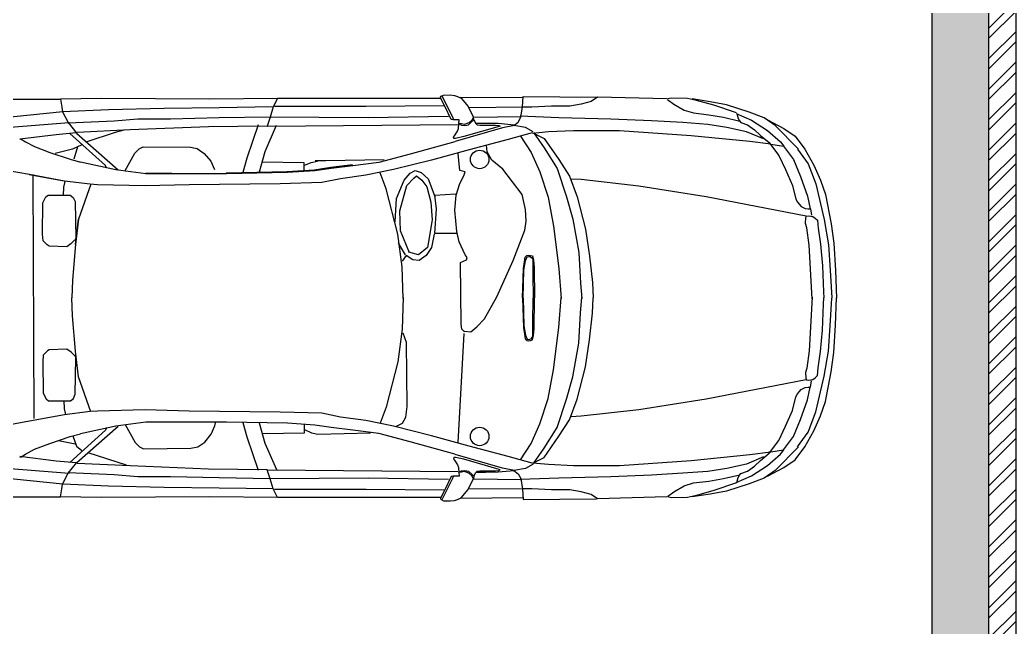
# Model space of a CAD drawing. Header units: millimetres. Extents: x 10193 to 57833, y 9963 to 44360.
# Drawn here: x 53434 to 57833, y 23817 to 26498 of the extents above; entities that cross this region are included whole.
import ezdxf

# ---------------------------------------------------------------- set-up
doc = ezdxf.new("R2010")
doc.units = ezdxf.units.MM
doc.layers.add('free-dwg.com', color=7, linetype='Continuous')
doc.layers.add('Стены', color=7, linetype='Continuous')

msp = doc.modelspace()

# ---------------------------------------------------------------- hatches: boundary and pattern name
at = {"layer": 'Стены'}
h = msp.add_hatch(dxfattribs=at)
h.set_pattern_fill('ANSI32', color=256, scale=10)
h.paths.add_polyline_path([(57833.4, 42702.7), (10593.4, 42702.7), (10593.4, 9962.7), (26833.4, 9962.7), (26833.4, 14962.7), (57833.4, 14962.7)])
h.paths.add_polyline_path([(10713.4, 42582.7), (57713.4, 42582.7), (57713.4, 15082.7), (26713.4, 15082.7), (26713.4, 10082.7), (10713.4, 10082.7)], flags=16)
h.paths.add_polyline_path([(10963.4, 42332.7), (57463.4, 42332.7), (57463.4, 15332.7), (26463.4, 15332.7), (26463.4, 10332.7), (10963.4, 10332.7)], flags=0)
h.paths.add_polyline_path([(57463.4, 42332.7), (10963.4, 42332.7), (10963.4, 10332.7), (26463.4, 10332.7), (26463.4, 15332.7), (57463.4, 15332.7)], flags=0)
h = msp.add_hatch(dxfattribs=at)
h.set_pattern_fill('ANSI36', color=256, scale=10)
h.paths.add_polyline_path([(57713.4, 42582.7), (10713.4, 42582.7), (10713.4, 10082.7), (26713.4, 10082.7), (26713.4, 15082.7), (57713.4, 15082.7)])
h.paths.add_polyline_path([(10963.4, 42332.7), (57463.4, 42332.7), (57463.4, 15332.7), (26463.4, 15332.7), (26463.4, 10332.7), (10963.4, 10332.7)], flags=16)

# ---------------------------------------------------------------- linework, layer by layer
at = {"layer": 'free-dwg.com'}
for p, q in [((53216.3, 26148.4), (53614, 26148.4)), ((53792.4, 26151.9), (53614, 26148.4)), ((53614, 26148.4), (53619.1, 26113)), ((54272.1, 26149.1), (53792.4, 26151.9)), ((54571.1, 26151.2), (54272.1, 26149.1)), ((54571.1, 26151.2), (54552.6, 26114.1)), ((55292.8, 26151.2), (54571.1, 26151.2)), ((55291.1, 26157.6), (55294.6, 26161.1)), ((55291.1, 26154), (55291.1, 26157.6)), ((55309.9, 26117.7), (55291.1, 26154)), ((55294.6, 26161.1), (55305.2, 26165.8)), ((55298.2, 26161.1), (55346.2, 26066.2)), ((55305.2, 26165.8), (55334.5, 26166.9)), ((55334.5, 26166.9), (55353.3, 26164.6)), ((55353.3, 26164.6), (55367.3, 26159.9)), ((55367.3, 26159.9), (55382.6, 26152.9)), ((55656.3, 26153.8), (55380.4, 26156.5)), ((55382.6, 26152.9), (55414.2, 26116.6)), ((55654.3, 26115.3), (55656.4, 26160)), ((55656.4, 26160), (55980.4, 26157.9)), ((55956.9, 26138.7), (55912.2, 26125.9)), ((55984.6, 26157.9), (55956.9, 26138.7)), ((56291.5, 26149.3), (55984.6, 26157.9)), ((56293.7, 26147.2), (56321.4, 26125.9)), ((56311.4, 26153.5), (56294.4, 26149.2)), ((56381.7, 26151.3), (56311.4, 26153.5)), ((56422.2, 26142.8), (56381.7, 26151.3)), ((56481.9, 26136.4), (56403.1, 26149.2)), ((56499, 26121.5), (56422.2, 26142.8)), ((56554.4, 26123.6), (56481.9, 26136.4)), ((53624.1, 26092.7), (53327.8, 26062.4)), ((53619.1, 26113), (53621.6, 26092.7)), ((53621.6, 26092.7), (53646.9, 26044.7)), ((53825.9, 26101.8), (53624.1, 26092.7)), ((54071.3, 26107.3), (53825.9, 26101.8)), ((54313.9, 26110.1), (54071.3, 26107.3)), ((54552.6, 26114.1), (54313.9, 26110.1)), ((54552.6, 26114.1), (54539.3, 26069)), ((54963.8, 26116.7), (54557.9, 26116.7)), ((55306.1, 26119.4), (54963.8, 26116.7)), ((55338, 26059.2), (55309.9, 26117.7)), ((55414.2, 26116.6), (55425.9, 26090.8)), ((55420.2, 26111.4), (55653.7, 26114.1)), ((55425.9, 26090.8), (55436.5, 26069.7)), ((55645.7, 26068.4), (55654.3, 26115.3)), ((55694.8, 26113.1), (55652.1, 26113.1)), ((55782.1, 26117.4), (55694.8, 26113.1)), ((55863.1, 26117.4), (55782.1, 26117.4)), ((55912.2, 26125.9), (55863.1, 26117.4)), ((56321.4, 26125.9), (56368.3, 26100.4)), ((56368.3, 26100.4), (56408.8, 26087.6)), ((56599.1, 26087.4), (56499, 26121.5)), ((56654.6, 26091.7), (56554.4, 26123.6)), ((56720.6, 26066.1), (56654.6, 26091.7)), ((53330.3, 26019.4), (53652, 26044.7)), ((53646.9, 26044.7), (53684.9, 25996.6)), ((53851, 26051.6), (53647.4, 26043.2)), ((53954.1, 26060), (53851, 26051.6)), ((54099.2, 26060), (53954.1, 26060)), ((54313.9, 26065.5), (54099.2, 26060)), ((54539.3, 26069), (54313.9, 26065.5)), ((54539.3, 26069), (54526, 26029.2)), ((54971.8, 26066.3), (54539.3, 26069)), ((55327.3, 26071.6), (54971.8, 26066.3)), ((55347.4, 26056.9), (55338, 26059.2)), ((55346.2, 26066.2), (55348.6, 26058)), ((55374.4, 26056.9), (55347.4, 26056.9)), ((55372, 26040.5), (55374.4, 26056.9)), ((55416.5, 26044), (55404.8, 26039.3)), ((55415.4, 26035.8), (55433, 26052.2)), ((55429.4, 26055.7), (55416.5, 26044)), ((55436.5, 26069.7), (55429.4, 26055.7)), ((55433, 26052.2), (55438.8, 26056.9)), ((55438.8, 26056.9), (55436.5, 26069.7)), ((55437.1, 26069.6), (55543.1, 26070.6)), ((55438.8, 26056.9), (55447, 26041.6)), ((55543.1, 26070.6), (55644.1, 26071.6)), ((55615.9, 26032.2), (55635.1, 26047.1)), ((55635.1, 26047.1), (55645.7, 26068.4)), ((55814.1, 26066.3), (55643.6, 26072.7)), ((56044.3, 26059.9), (55814.1, 26066.3)), ((56223.3, 26053.5), (56044.3, 26059.9)), ((56361.9, 26045), (56223.3, 26053.5)), ((56472.7, 26036.5), (56361.9, 26045)), ((56408.8, 26087.6), (56477, 26079.1)), ((56477, 26079.1), (56540.9, 26068.4)), ((56540.9, 26068.4), (56613.4, 26051.4)), ((56597.6, 26085.5), (56664.8, 26055.3)), ((56600.4, 26085.5), (56605.8, 26063.5)), ((56605.8, 26063.5), (56611.3, 26052.6)), ((56611.3, 26052.6), (56618.2, 26045.7)), ((56618.2, 26045.7), (56647, 26034.7)), ((56664.8, 26055.3), (56736.2, 26010.1)), ((56769.7, 26032.1), (56720.6, 26066.1)), ((56735.9, 26057.2), (56808.4, 26018.8)), ((53920.7, 26012.6), (53686.4, 26001.5)), ((53730.4, 25961.8), (53855.9, 26002.2)), ((53855.9, 26002.2), (53894.2, 26012.8)), ((54266.5, 26026.5), (53920.7, 26012.6)), ((54525.8, 26029.3), (54266.5, 26026.5)), ((54485.7, 26034.4), (54436, 25888.2)), ((54565.8, 26032.6), (54516, 25916.4)), ((54526, 26029.2), (55369.8, 26037.2)), ((55353.3, 25986.6), (55366.1, 26007.7)), ((55565.4, 26022.2), (55356.3, 25961.7)), ((55366.1, 26007.7), (55370.8, 26019.4)), ((55370.8, 26026.4), (55374.4, 26039.3)), ((55370.8, 26019.4), (55370.8, 26026.4)), ((55375.5, 26040.5), (55373.2, 26039.3)), ((55374.4, 26039.3), (55384.9, 26033.4)), ((55384.9, 26039.3), (55375.5, 26040.5)), ((55395.5, 26036.9), (55384.9, 26039.3)), ((55384.9, 26033.4), (55395.5, 26032.3)), ((55550.2, 26027.6), (55394.3, 25983.1)), ((55404.8, 26039.3), (55395.5, 26036.9)), ((55395.5, 26032.3), (55408.3, 26033.4)), ((55408.3, 26033.4), (55415.4, 26035.8)), ((55447, 26041.6), (55452.9, 26035.8)), ((55490.6, 26041.4), (55451.2, 26041.4)), ((55452.9, 26035.8), (55465.8, 26033.4)), ((55465.8, 26033.4), (55534.9, 26033.4)), ((55546.2, 26040.4), (55490.6, 26041.4)), ((55534.9, 26033.4), (55549, 26032.3)), ((55616.9, 26034.3), (55546.2, 26040.4)), ((55549, 26032.3), (55554.9, 26029.9)), ((55554.9, 26029.9), (55549, 26027.6)), ((55617.9, 26032.3), (55565.4, 26022.2)), ((55696.8, 26000.5), (55590.7, 25970.2)), ((55667, 26023.7), (55615.9, 26032.2)), ((55701.1, 26004.5), (55667, 26023.7)), ((55697.5, 25998), (55768.8, 26005.1)), ((55702.2, 26001.1), (55749.1, 25933.5)), ((55768.8, 26005.1), (55878.2, 26009.8)), ((55878.2, 26009.8), (56082.6, 26009.8)), ((56082.6, 26009.8), (56398.8, 25988.5)), ((56555.8, 26023.7), (56472.7, 26036.5)), ((56643.2, 26004.5), (56555.8, 26023.7)), ((56717.8, 25972.6), (56643.2, 26004.5)), ((56647, 26034.7), (56678.6, 26012.8)), ((56678.6, 26012.8), (56704.6, 25988.1)), ((56736.2, 26010.1), (56792.5, 25960.7)), ((56872, 25927.7), (56769.7, 26032.1)), ((56808.4, 26018.8), (56857.4, 25984.8)), ((53434, 25973.6), (53440.1, 25972.1)), ((53593.8, 25991.5), (53434.2, 25971.3)), ((53440.1, 25972.1), (53458.2, 25960)), ((53458.2, 25960), (53499, 25938.9)), ((53682.4, 25999.1), (53593.8, 25991.5)), ((53811.6, 25854.9), (53654.5, 25996.6)), ((53684.9, 25996.6), (53867.3, 25837.1)), ((55355.1, 25960.1), (55158.2, 25906.3)), ((55348.6, 25980.7), (55353.3, 25986.6)), ((55349.7, 25974.9), (55348.6, 25980.7)), ((55357.9, 25974.9), (55349.7, 25974.9)), ((55394.3, 25983.1), (55357.9, 25974.9)), ((55590.7, 25970.2), (55417.4, 25924.8)), ((55645, 25985.5), (55691.8, 25912.7)), ((55702.2, 25998.5), (55749.1, 25975.1)), ((55749.1, 25975.1), (55814.1, 25881.5)), ((56398.8, 25988.5), (56658, 25962.3)), ((56658, 25962.3), (56750.7, 25950.5)), ((56704.6, 25988.1), (56743.1, 25956.6)), ((56743.1, 25956.6), (56748.5, 25948.4)), ((56792.5, 25960.7), (56807.5, 25941.5)), ((56857.4, 25984.8), (56900, 25927.3)), ((53499, 25938.9), (53565.5, 25913.2)), ((53565.5, 25913.2), (53656.2, 25883)), ((53666.5, 25927.8), (53589.9, 25908.7)), ((53707, 25946.9), (53666.5, 25927.8)), ((53687.8, 25938.4), (53672.9, 25883.2)), ((53941.4, 25910.1), (53960.7, 25929.5)), ((53960.7, 25929.5), (53978.1, 25937.3)), ((53978.1, 25937.3), (54187.4, 25935.9)), ((54187.4, 25935.9), (54217.2, 25930.2)), ((54217.2, 25930.2), (54248.3, 25909)), ((54516, 25916.4), (54490.3, 25826.3)), ((55417.4, 25924.8), (55252.4, 25879.4)), ((55497.6, 25915.3), (55494.6, 25945.6)), ((55518.8, 25878.9), (55497.6, 25915.3)), ((55691.8, 25912.7), (55730.8, 25826.9)), ((55749.1, 25933.5), (55806.3, 25842.5)), ((56748.5, 25948.4), (56785.6, 25900.4)), ((56749.9, 25949.8), (56806.2, 25941.5)), ((56806.2, 25941.5), (56850.1, 25882.6)), ((56868, 25927.3), (56914.9, 25863.4)), ((56900, 25927.3), (56940.5, 25857)), ((53656.2, 25883), (53702.3, 25870.9)), ((53857.4, 25836.5), (53702.3, 25870.9)), ((53897.1, 25830.6), (53941.4, 25910.1)), ((54248.3, 25909), (54277.5, 25874.3)), ((54277.5, 25874.3), (54293.1, 25837.6)), ((54436, 25888.2), (54418.1, 25824.1)), ((54504.1, 25872.3), (54688.5, 25868.9)), ((54688.5, 25854.9), (54720.5, 25869)), ((54688.5, 25868.9), (54688.6, 25832.8)), ((54720.5, 25869), (54748.5, 25875)), ((54784.4, 25876.6), (54737.6, 25876.6)), ((55043.4, 25880.2), (54784.4, 25876.6)), ((55018.5, 25869.3), (54904, 25854.2)), ((55158.2, 25906.3), (55018.5, 25869.3)), ((55252.4, 25879.4), (55084.1, 25837.4)), ((55376.3, 25833.5), (55370.2, 25909.2)), ((55567.3, 25839.6), (55518.8, 25878.9)), ((55814.1, 25881.5), (55860.9, 25808.7)), ((56785.6, 25900.4), (56815.8, 25837.4)), ((56850.1, 25882.6), (56881.6, 25807.2)), ((53476.4, 25815.1), (53373.6, 25833.2)), ((53816.7, 25844.7), (53811.6, 25854.9)), ((53990.3, 25819.3), (53857.4, 25836.5)), ((54613.7, 25827.1), (54345.5, 25821.5)), ((54615.3, 25824.2), (54347.1, 25819.3)), ((54734.3, 25834.9), (54613.7, 25827.1)), ((54735.9, 25831.6), (54615.3, 25824.2)), ((54806.5, 25846), (54734.3, 25834.9)), ((54808.1, 25842.4), (54735.9, 25831.6)), ((54902.4, 25858), (54806.5, 25846)), ((54904, 25854.2), (54808.1, 25842.4)), ((55084.1, 25837.4), (54961.3, 25812.2)), ((55157.9, 25821.4), (55179.1, 25833.5)), ((55179.1, 25833.5), (55206.4, 25824.4)), ((55206.4, 25824.4), (55236.8, 25797.1)), ((55400.5, 25827.4), (55376.3, 25833.5)), ((55394.5, 25809.3), (55400.5, 25827.4)), ((55652.3, 25727.4), (55567.3, 25839.6)), ((55730.8, 25826.9), (55767.3, 25715.1)), ((55806.3, 25842.5), (55847.9, 25717.7)), ((56815.8, 25837.4), (56846, 25767.4)), ((56914.9, 25863.4), (56949, 25773.9)), ((56940.5, 25857), (56970.3, 25791)), ((53629, 25786.6), (53474.8, 25814.8)), ((53630.5, 25786.4), (53476.4, 25815.1)), ((53490.8, 25816), (53494.9, 24738.8)), ((53628, 25760.1), (53633.8, 25785.3)), ((53744.2, 25772.5), (53630.5, 25786.4)), ((54104.4, 25820.8), (53988.7, 25820.4)), ((54105.9, 25819.3), (53990.3, 25819.3)), ((54347.1, 25819.3), (54105.9, 25819.3)), ((54767.9, 25779.9), (54583.3, 25775)), ((54850.2, 25797), (54767.9, 25779.9)), ((54961.3, 25812.2), (54850.2, 25797)), ((55051, 25752.1), (55024.7, 25823.1)), ((55097.2, 25709.3), (55130.6, 25791.1)), ((55130.6, 25791.1), (55157.9, 25821.4)), ((55142.7, 25766.8), (55173.1, 25800.2)), ((55173.1, 25800.2), (55185.2, 25809.3)), ((55185.2, 25809.3), (55209.5, 25791.1)), ((55209.5, 25791.1), (55230.7, 25760.8)), ((55236.8, 25797.1), (55267.1, 25718.4)), ((55376.3, 25775.9), (55394.5, 25809.3)), ((55860.9, 25808.7), (55894.8, 25717.7)), ((55913, 25793.1), (55868.7, 25795.7)), ((56168, 25764.5), (55913, 25793.1)), ((56881.6, 25807.2), (56911.8, 25720.8)), ((56970.3, 25791), (56991.7, 25727.1)), ((53626.2, 25723.4), (53628, 25760.1)), ((53747.6, 25773.1), (53692.6, 25618.7)), ((53776.2, 25770.1), (53744.2, 25772.5)), ((53987.8, 25765.2), (53776.2, 25770.1)), ((54182.2, 25770.1), (53987.8, 25765.2)), ((54583.3, 25775), (54182.2, 25770.1)), ((55103.6, 25552.3), (55051, 25752.1)), ((55112.4, 25654.7), (55142.7, 25766.8)), ((55230.7, 25760.8), (55248.9, 25694.1)), ((55361.1, 25724.4), (55376.3, 25775.9)), ((56464.6, 25717.7), (56168, 25764.5)), ((56846, 25767.4), (56861.1, 25707.1)), ((56949, 25773.9), (56985.3, 25616.4)), ((53536, 25690.4), (53549, 25716.6)), ((53549, 25716.6), (53559.5, 25724.5)), ((53559.5, 25724.5), (53656.4, 25724.8)), ((53656.4, 25724.8), (53669.5, 25714.3)), ((53669.5, 25714.3), (53677.4, 25696)), ((53677.4, 25696), (53680.5, 25533.9)), ((55091.2, 25606.2), (55097.2, 25709.3)), ((55248.9, 25694.1), (55255, 25615.3)), ((55267.1, 25724.4), (55358.1, 25730.5)), ((55273.2, 25663.8), (55267.1, 25724.4)), ((55355, 25657.7), (55361.1, 25724.4)), ((55667.4, 25660.8), (55652.3, 25727.4)), ((55767.3, 25715.1), (55790.7, 25587.8)), ((55847.9, 25717.7), (55876.6, 25618.9)), ((55894.8, 25717.7), (55931.2, 25574.8)), ((56906.9, 25631.9), (56464.6, 25717.7)), ((56861.1, 25707.1), (56867.9, 25693.4)), ((56867.9, 25693.4), (56884.4, 25674.2)), ((56911.8, 25720.8), (56924.2, 25664.6)), ((56991.7, 25727.1), (57017.2, 25597.2)), ((53533.8, 25551.8), (53536, 25690.4)), ((55115.4, 25566.8), (55112.4, 25654.7)), ((55267.1, 25554.7), (55273.2, 25663.8)), ((55364.1, 25563.8), (55355, 25657.7)), ((55670.5, 25609.3), (55667.4, 25660.8)), ((56884.4, 25674.2), (56902.2, 25666)), ((56902.2, 25666), (56914.6, 25664.6)), ((56914.6, 25664.6), (56925.5, 25664.6)), ((56925.5, 25664.6), (56929.7, 25635.8)), ((53691.6, 25619), (53678.8, 25506.5)), ((53692.6, 25618.7), (53679.5, 25506.2)), ((55255, 25615.3), (55233.7, 25494.1)), ((55664.4, 25569.9), (55670.5, 25609.3)), ((55876.6, 25618.9), (55902.6, 25470.8)), ((56902.9, 25599.8), (56904.6, 25625.3)), ((56904.6, 25625.3), (56908, 25632.1)), ((56908, 25632.1), (56916.5, 25633.9)), ((56916.5, 25633.9), (56926.8, 25632.1)), ((56926.8, 25632.1), (56935.3, 25630.4)), ((56935.3, 25630.4), (56945.5, 25623.6)), ((56945.5, 25623.6), (56955.8, 25613.4)), ((56955.8, 25613.4), (56959.2, 25579.3)), ((56985.3, 25616.4), (57004.4, 25505.6)), ((55154.9, 25469.9), (55115.4, 25566.8)), ((55373.2, 25518.4), (55364.1, 25563.8)), ((55612.8, 25436.6), (55664.4, 25569.9)), ((55790.7, 25587.8), (55814.1, 25400.6)), ((55931.2, 25574.8), (55949.4, 25455.2)), ((56909.7, 25581), (56902.9, 25599.8)), ((56919.9, 25504.3), (56909.7, 25581)), ((56959.2, 25579.3), (56969.4, 25507.7)), ((57017.2, 25597.2), (57027.9, 25512)), ((53536.5, 25523), (53533.8, 25551.8)), ((53554.9, 25504.7), (53536.5, 25523)), ((53675.3, 25526), (53659.6, 25510.3)), ((53680.5, 25533.9), (53675.3, 25523.4)), ((55122, 25407.7), (55103.6, 25552.3)), ((55264.1, 25551.7), (55251.9, 25494.1)), ((55364.1, 25554.7), (55267.1, 25554.7)), ((55400.5, 25460.8), (55373.2, 25518.4)), ((53562.7, 25499.5), (53554.9, 25504.7)), ((53641.3, 25497.1), (53562.7, 25499.5)), ((53659.6, 25510.3), (53641.3, 25497.1)), ((53679.5, 25506.2), (53666.4, 25349.2)), ((55136.7, 25460.8), (55106.3, 25512.3)), ((55194.3, 25460.8), (55151.8, 25472.9)), ((55233.7, 25494.1), (55194.3, 25460.8)), ((55251.9, 25494.1), (55227.7, 25457.8)), ((56933.6, 25267.3), (56919.9, 25504.3)), ((56969.4, 25507.7), (56978, 25412.2)), ((57004.4, 25505.6), (57013, 25393.4)), ((57027.9, 25512), (57036.4, 25391.3)), ((55139.7, 25457.8), (55121.5, 25433.5)), ((55170, 25439.6), (55139.7, 25457.8)), ((55197.3, 25436.6), (55170, 25439.6)), ((55227.7, 25457.8), (55197.3, 25436.6)), ((55379.3, 25427.5), (55406.6, 25439.6)), ((55409.6, 25448.7), (55400.5, 25460.8)), ((55406.6, 25439.6), (55409.6, 25448.7)), ((55540, 25276), (55612.8, 25436.6)), ((55657.5, 25400.3), (55665.7, 25450.5)), ((55660.2, 25393), (55667.5, 25435)), ((55665.7, 25450.5), (55673, 25458.7)), ((55667.5, 25435), (55674.8, 25452.3)), ((55673, 25458.7), (55681.2, 25459.6)), ((55674.8, 25452.3), (55681.2, 25454.2)), ((55681.2, 25459.6), (55689.4, 25458.7)), ((55681.2, 25454.2), (55686.7, 25453.2)), ((55686.7, 25453.2), (55693.1, 25449.6)), ((55689.4, 25458.7), (55697.7, 25456)), ((55693.1, 25449.6), (55698.6, 25441.4)), ((55697.7, 25456), (55702.2, 25436.8)), ((55698.6, 25441.4), (55699.5, 25373.9)), ((55702.2, 25436.8), (55705, 25405.8)), ((55902.6, 25470.8), (55910.4, 25335.6)), ((55949.4, 25455.2), (55962.4, 25338.2)), ((55127.3, 25268.4), (55122, 25407.7)), ((55382.3, 25154.8), (55379.3, 25427.5)), ((55652.9, 25270.7), (55657.5, 25400.3)), ((55656.6, 25270.7), (55660.2, 25393)), ((55705, 25405.8), (55706.8, 25270.7)), ((55814.1, 25400.6), (55824.5, 25268)), ((56978, 25412.2), (56983.1, 25298)), ((57013, 25393.4), (57020.2, 25271.6)), ((57036.4, 25391.3), (57040.8, 25270.3)), ((53666.4, 25349.2), (53663.8, 25270.7)), ((55699.5, 25373.9), (55700.4, 25270.7)), ((55910.4, 25335.6), (55915.6, 25268)), ((55962.4, 25338.2), (55965, 25270.6)), ((56983.1, 25298), (56984.8, 25270.7)), ((53666.4, 25192), (53663.8, 25270.5)), ((55127.3, 25272.8), (55122, 25133.5)), ((55485.5, 25179), (55540, 25276)), ((55652.9, 25270.4), (55657.5, 25140.8)), ((55656.6, 25270.4), (55660.2, 25148.1)), ((55699.5, 25167.3), (55700.4, 25270.4)), ((55705, 25135.4), (55706.8, 25270.4)), ((55814.1, 25140.6), (55824.5, 25273.1)), ((55910.4, 25205.6), (55915.6, 25273.1)), ((55962.4, 25203), (55965, 25270.5)), ((56933.6, 25273.9), (56919.9, 25036.9)), ((56983.1, 25243.2), (56984.8, 25270.5)), ((57013, 25147.7), (57020.2, 25269.5)), ((57036.4, 25149.8), (57040.8, 25270.8)), ((56978, 25129), (56983.1, 25243.2)), ((53679.5, 25035), (53666.4, 25192)), ((55452.1, 25142.6), (55485.5, 25179)), ((55698.6, 25099.8), (55699.5, 25167.3)), ((55902.6, 25070.4), (55910.4, 25205.6)), ((55949.4, 25086), (55962.4, 25203)), ((55122, 25133.5), (55103.6, 24988.8)), ((55385.4, 25133.5), (55382.3, 25154.8)), ((55397.5, 25121.4), (55385.4, 25133.5)), ((55397.5, 25124.5), (55424.8, 25121.4)), ((55424.8, 25121.4), (55452.1, 25142.6)), ((55657.5, 25140.8), (55665.7, 25090.7)), ((55660.2, 25148.1), (55667.5, 25106.2)), ((55702.2, 25104.3), (55705, 25135.4)), ((55790.7, 24953.4), (55814.1, 25140.6)), ((56969.4, 25033.5), (56978, 25129)), ((57004.4, 25035.5), (57013, 25147.7)), ((57027.9, 25029.1), (57036.4, 25149.8)), ((55141, 25073.8), (55126.2, 25115.4)), ((55369, 24632.9), (55395.7, 25114.1)), ((55665.7, 25090.7), (55673, 25082.4)), ((55667.5, 25106.2), (55674.8, 25088.8)), ((55673, 25082.4), (55681.2, 25081.5)), ((55674.8, 25088.8), (55681.2, 25087)), ((55681.2, 25087), (55686.7, 25087.9)), ((55681.2, 25081.5), (55689.4, 25082.4)), ((55686.7, 25087.9), (55693.1, 25091.6)), ((55689.4, 25082.4), (55697.7, 25085.2)), ((55693.1, 25091.6), (55698.6, 25099.8)), ((55697.7, 25085.2), (55702.2, 25104.3)), ((55931.2, 24966.4), (55949.4, 25086)), ((53555.5, 25036.4), (53537.2, 25018)), ((53563.4, 25041.6), (53555.5, 25036.4)), ((53642, 25044.2), (53563.4, 25041.6)), ((53660.3, 25031.1), (53642, 25044.2)), ((53692.6, 24922.4), (53679.5, 25035)), ((55144, 24792), (55141, 25073.8)), ((55876.6, 24922.2), (55902.6, 25070.4)), ((56919.9, 25036.9), (56909.7, 24960.2)), ((56959.2, 24961.9), (56969.4, 25033.5)), ((56985.3, 24924.8), (57004.4, 25035.5)), ((53537.2, 25018), (53534.6, 24989.3)), ((53534.6, 24989.3), (53537.2, 24850.6)), ((53676, 25015.4), (53660.3, 25031.1)), ((53681.2, 25007.6), (53676, 25018)), ((53678.6, 24845.4), (53681.2, 25007.6)), ((55103.6, 24988.8), (55051, 24789)), ((57017.2, 24944), (57027.9, 25029.1)), ((55767.3, 24826), (55790.7, 24953.4)), ((55894.8, 24823.4), (55931.2, 24966.4)), ((56909.7, 24960.2), (56902.9, 24941.4)), ((56955.8, 24927.8), (56959.2, 24961.9)), ((56991.7, 24814.1), (57017.2, 24944)), ((53747.6, 24768.1), (53692.6, 24922.4)), ((55847.9, 24823.4), (55876.6, 24922.2)), ((56906.9, 24909.2), (56464.6, 24823.4)), ((56902.9, 24941.4), (56904.6, 24915.8)), ((56904.6, 24915.8), (56908, 24909)), ((56908, 24909), (56916.5, 24907.3)), ((56916.5, 24907.3), (56926.8, 24909)), ((56925.5, 24876.5), (56929.7, 24905.3)), ((56926.8, 24909), (56935.3, 24910.7)), ((56935.3, 24910.7), (56945.5, 24917.5)), ((56945.5, 24917.5), (56955.8, 24927.8)), ((56949, 24767.2), (56985.3, 24924.8)), ((56867.9, 24847.7), (56884.4, 24866.9)), ((56884.4, 24866.9), (56902.2, 24875.2)), ((56902.2, 24875.2), (56914.6, 24876.5)), ((56911.8, 24820.3), (56924.2, 24876.5)), ((56914.6, 24876.5), (56925.5, 24876.5)), ((53537.2, 24850.6), (53550.3, 24824.5)), ((53550.3, 24824.5), (53560.8, 24816.6)), ((53560.8, 24816.6), (53657.7, 24816.6)), ((53627.5, 24817.9), (53629.4, 24781.2)), ((53657.7, 24816.6), (53670.8, 24827.1)), ((53670.8, 24827.1), (53678.6, 24845.4)), ((55730.8, 24714.3), (55767.3, 24826)), ((55806.3, 24698.7), (55847.9, 24823.4)), ((55860.9, 24732.5), (55894.8, 24823.4)), ((56464.6, 24823.4), (56168, 24776.6)), ((56846, 24773.7), (56861.1, 24834)), ((56861.1, 24834), (56867.9, 24847.7)), ((56881.6, 24734), (56911.8, 24820.3)), ((56970.3, 24750.2), (56991.7, 24814.1)), ((53629.4, 24781.2), (53635.2, 24756)), ((53744.2, 24768.6), (53630.5, 24754.7)), ((53776.2, 24771.1), (53744.2, 24768.6)), ((53987.8, 24776), (53776.2, 24771.1)), ((54182.2, 24771.1), (53987.8, 24776)), ((54583.3, 24766.2), (54182.2, 24771.1)), ((55051, 24789), (55024.7, 24718)), ((55138.1, 24744.6), (55144, 24792)), ((56168, 24776.6), (55913, 24748.1)), ((56815.8, 24703.8), (56846, 24773.7)), ((53476.4, 24726.1), (53373.6, 24707.9)), ((53630.5, 24754.7), (53476.4, 24726.1)), ((54294.7, 24705.7), (54298.6, 24725)), ((54767.9, 24761.2), (54583.3, 24766.2)), ((54850.2, 24744.1), (54767.9, 24761.2)), ((54961.3, 24729), (54850.2, 24744.1)), ((55084.1, 24703.8), (54961.3, 24729)), ((55123.2, 24717.9), (55138.1, 24744.6)), ((55814.1, 24659.7), (55860.9, 24732.5)), ((55913, 24748.1), (55868.7, 24745.5)), ((56850.1, 24658.6), (56881.6, 24734)), ((56914.9, 24677.8), (56949, 24767.2)), ((56940.5, 24684.2), (56970.3, 24750.2)), ((53811.6, 24686.3), (53654.5, 24544.6)), ((53684.9, 24544.6), (53867.3, 24704)), ((53857.4, 24704.7), (53702.3, 24670.3)), ((53816.7, 24696.4), (53811.6, 24686.3)), ((53990.3, 24721.9), (53857.4, 24704.7)), ((53898.7, 24711.5), (53943.2, 24632.1)), ((54105.9, 24721.9), (53990.3, 24721.9)), ((54347.1, 24721.9), (54105.9, 24721.9)), ((54279.2, 24668.9), (54294.7, 24705.7)), ((54615.3, 24717), (54347.1, 24721.9)), ((54437.8, 24655.5), (54419.7, 24719.5)), ((54517.9, 24627.4), (54491.8, 24717.5)), ((54735.9, 24709.6), (54615.3, 24717)), ((54690.2, 24675.5), (54690.2, 24711.5)), ((54690.2, 24689.5), (54722.2, 24675.5)), ((54808.1, 24698.7), (54735.9, 24709.6)), ((54904, 24687), (54808.1, 24698.7)), ((55018.5, 24671.8), (54904, 24687)), ((55252.4, 24661.7), (55084.1, 24703.8)), ((55093.5, 24703.1), (55123.2, 24717.9)), ((55691.8, 24628.5), (55730.8, 24714.3)), ((55749.1, 24607.7), (55806.3, 24698.7)), ((56785.6, 24640.8), (56815.8, 24703.8)), ((56900, 24613.9), (56940.5, 24684.2)), ((53565.5, 24627.9), (53656.2, 24658.1)), ((53677.9, 24624.4), (53604.2, 24639.9)), ((53656.2, 24658.1), (53702.3, 24670.3)), ((53668.2, 24661.2), (53683.7, 24616.7)), ((54250.1, 24634), (54279.2, 24668.9)), ((54487.8, 24509.4), (54437.8, 24655.5)), ((54505.9, 24671.5), (54690.2, 24675.5)), ((54722.2, 24675.5), (54750.3, 24669.5)), ((54750.3, 24669.5), (54982.7, 24675.5)), ((55158.2, 24634.8), (55018.5, 24671.8)), ((55417.4, 24616.3), (55252.4, 24661.7)), ((55749.1, 24566.1), (55814.1, 24659.7)), ((56748.5, 24592.8), (56785.6, 24640.8)), ((56806.2, 24599.6), (56850.1, 24658.6)), ((56868, 24613.9), (56914.9, 24677.8)), ((53458.2, 24581.1), (53499, 24602.3)), ((53499, 24602.3), (53565.5, 24627.9)), ((53683.7, 24616.7), (53706.9, 24597.3)), ((53943.2, 24632.1), (53962.6, 24612.8)), ((53962.6, 24612.8), (53980, 24605)), ((53980, 24605), (54189.3, 24607)), ((54189.3, 24607), (54219.1, 24612.8)), ((54219.1, 24612.8), (54250.1, 24634)), ((54568, 24511.4), (54517.9, 24627.4)), ((55355.1, 24581), (55158.2, 24634.8)), ((55590.7, 24570.9), (55417.4, 24616.3)), ((55645, 24555.7), (55691.8, 24628.5)), ((55702.2, 24540.1), (55749.1, 24607.7)), ((56743.1, 24584.5), (56748.5, 24592.8)), ((56749.9, 24591.4), (56806.2, 24599.6)), ((56872, 24613.4), (56769.7, 24509.1)), ((56792.5, 24580.4), (56807.5, 24599.6)), ((56857.4, 24556.4), (56900, 24613.9)), ((53434, 24567.5), (53440.1, 24569)), ((53593.8, 24549.6), (53434.2, 24569.9)), ((53440.1, 24569), (53458.2, 24581.1)), ((53682.4, 24542.1), (53593.8, 24549.6)), ((53734, 24587.6), (53902.6, 24533.4)), ((55349.7, 24566.3), (55348.6, 24560.4)), ((55348.6, 24560.4), (55353.3, 24554.6)), ((55357.9, 24566.3), (55349.7, 24566.3)), ((55353.3, 24554.6), (55366.1, 24533.5)), ((55565.4, 24519), (55356.3, 24579.5)), ((55394.3, 24558.1), (55357.9, 24566.3)), ((55550.2, 24513.6), (55394.3, 24558.1)), ((55696.8, 24540.7), (55590.7, 24570.9)), ((55702.2, 24542.7), (55749.1, 24566.1)), ((56082.6, 24531.3), (56398.8, 24552.7)), ((56398.8, 24552.7), (56658, 24578.8)), ((56717.8, 24568.6), (56643.2, 24536.6)), ((56658, 24578.8), (56750.7, 24590.7)), ((56678.6, 24528.3), (56704.6, 24553)), ((56704.6, 24553), (56743.1, 24584.5)), ((56736.2, 24531.1), (56792.5, 24580.4)), ((56808.4, 24522.3), (56857.4, 24556.4)), ((53330.3, 24521.8), (53652, 24496.5)), ((53646.9, 24496.5), (53684.9, 24544.6)), ((53920.7, 24528.6), (53686.4, 24539.7)), ((54266.5, 24514.6), (53920.7, 24528.6)), ((54525.8, 24511.8), (54266.5, 24514.6)), ((54526, 24511.9), (55369.8, 24504)), ((54539.3, 24472.2), (54526, 24511.9)), ((55366.1, 24533.5), (55370.8, 24521.8)), ((55370.8, 24521.8), (55370.8, 24514.8)), ((55370.8, 24514.8), (55374.4, 24501.9)), ((55374.4, 24501.9), (55384.9, 24507.7)), ((55384.9, 24507.7), (55395.5, 24508.9)), ((55395.5, 24504.2), (55384.9, 24501.9)), ((55395.5, 24508.9), (55408.3, 24507.7)), ((55404.8, 24501.9), (55395.5, 24504.2)), ((55408.3, 24507.7), (55415.4, 24505.4)), ((55415.4, 24505.4), (55433, 24489)), ((55447, 24499.5), (55452.9, 24505.4)), ((55452.9, 24505.4), (55465.8, 24507.7)), ((55465.8, 24507.7), (55534.9, 24507.7)), ((55534.9, 24507.7), (55549, 24508.9)), ((55616.9, 24506.9), (55546.2, 24500.8)), ((55554.9, 24511.2), (55549, 24513.6)), ((55549, 24508.9), (55554.9, 24511.2)), ((55617.9, 24508.9), (55565.4, 24519)), ((55667, 24517.5), (55615.9, 24508.9)), ((55615.9, 24508.9), (55635.1, 24494)), ((55701.1, 24536.6), (55667, 24517.5)), ((55697.5, 24543.2), (55768.8, 24536.1)), ((55768.8, 24536.1), (55878.2, 24531.3)), ((55878.2, 24531.3), (56082.6, 24531.3)), ((56472.7, 24504.7), (56361.9, 24496.2)), ((56555.8, 24517.5), (56472.7, 24504.7)), ((56643.2, 24536.6), (56555.8, 24517.5)), ((56618.2, 24495.4), (56647, 24506.4)), ((56647, 24506.4), (56678.6, 24528.3)), ((56664.8, 24485.8), (56736.2, 24531.1)), ((56769.7, 24509.1), (56720.6, 24475)), ((56735.9, 24484), (56808.4, 24522.3)), ((53624.1, 24448.4), (53327.8, 24478.8)), ((53621.6, 24448.4), (53646.9, 24496.5)), ((53851, 24489.6), (53647.4, 24497.9)), ((53954.1, 24481.2), (53851, 24489.6)), ((54099.2, 24481.2), (53954.1, 24481.2)), ((54313.9, 24475.6), (54099.2, 24481.2)), ((54539.3, 24472.2), (54313.9, 24475.6)), ((54971.8, 24474.8), (54539.3, 24472.2)), ((54552.6, 24427.1), (54539.3, 24472.2)), ((55327.3, 24469.5), (54971.8, 24474.8)), ((55298.2, 24380.1), (55346.2, 24474.9)), ((55338, 24482), (55309.9, 24423.4)), ((55347.4, 24484.3), (55338, 24482)), ((55346.2, 24474.9), (55348.6, 24483.1)), ((55374.4, 24484.3), (55347.4, 24484.3)), ((55372, 24500.7), (55374.4, 24484.3)), ((55375.5, 24500.7), (55373.2, 24501.9)), ((55384.9, 24501.9), (55375.5, 24500.7)), ((55416.5, 24497.2), (55404.8, 24501.9)), ((55429.4, 24485.5), (55416.5, 24497.2)), ((55425.9, 24450.3), (55436.5, 24471.4)), ((55436.5, 24471.4), (55429.4, 24485.5)), ((55433, 24489), (55438.8, 24484.3)), ((55438.8, 24484.3), (55436.5, 24471.4)), ((55437.1, 24471.5), (55543.1, 24470.5)), ((55438.8, 24484.3), (55447, 24499.5)), ((55490.6, 24499.8), (55451.2, 24499.8)), ((55546.2, 24500.8), (55490.6, 24499.8)), ((55543.1, 24470.5), (55644.1, 24469.5)), ((55635.1, 24494), (55645.7, 24472.7)), ((55814.1, 24474.9), (55643.6, 24468.5)), ((55645.7, 24472.7), (55654.3, 24425.9)), ((56044.3, 24481.3), (55814.1, 24474.9)), ((56223.3, 24487.6), (56044.3, 24481.3)), ((56361.9, 24496.2), (56223.3, 24487.6)), ((56408.8, 24453.6), (56477, 24462.1)), ((56477, 24462.1), (56540.9, 24472.7)), ((56540.9, 24472.7), (56613.4, 24489.8)), ((56597.6, 24455.7), (56664.8, 24485.8)), ((56600.4, 24455.7), (56605.8, 24477.6)), ((56605.8, 24477.6), (56611.3, 24488.6)), ((56611.3, 24488.6), (56618.2, 24495.4)), ((56720.6, 24475), (56654.6, 24449.5)), ((53614, 24392.7), (53619.1, 24428.2)), ((53619.1, 24428.2), (53621.6, 24448.4)), ((53825.9, 24439.4), (53624.1, 24448.4)), ((54071.3, 24433.8), (53825.9, 24439.4)), ((54313.9, 24431), (54071.3, 24433.8)), ((54552.6, 24427.1), (54313.9, 24431)), ((54571.1, 24390), (54552.6, 24427.1)), ((54963.8, 24424.4), (54557.9, 24424.4)), ((55306.1, 24421.8), (54963.8, 24424.4)), ((55309.9, 24423.4), (55291.1, 24387.1)), ((55382.6, 24388.3), (55414.2, 24424.6)), ((55414.2, 24424.6), (55425.9, 24450.3)), ((55420.2, 24429.7), (55653.7, 24427.1)), ((55694.8, 24428), (55652.1, 24428)), ((55654.3, 24425.9), (55656.4, 24381.2)), ((55782.1, 24423.8), (55694.8, 24428)), ((55863.1, 24423.8), (55782.1, 24423.8)), ((55912.2, 24415.2), (55863.1, 24423.8)), ((56321.4, 24415.2), (56368.3, 24440.8)), ((56368.3, 24440.8), (56408.8, 24453.6)), ((56499, 24419.7), (56422.2, 24398.4)), ((56554.4, 24417.5), (56481.9, 24404.7)), ((56599.1, 24453.7), (56499, 24419.7)), ((56654.6, 24449.5), (56554.4, 24417.5)), ((53216.3, 24392.7), (53614, 24392.7)), ((53792.4, 24389.3), (53614, 24392.7)), ((54272.1, 24392), (53792.4, 24389.3)), ((54571.1, 24390), (54272.1, 24392)), ((55292.8, 24390), (54571.1, 24390)), ((55291.1, 24387.1), (55291.1, 24383.6)), ((55291.1, 24383.6), (55294.6, 24380.1)), ((55294.6, 24380.1), (55305.2, 24375.4)), ((55305.2, 24375.4), (55334.5, 24374.2)), ((55334.5, 24374.2), (55353.3, 24376.6)), ((55353.3, 24376.6), (55367.3, 24381.3)), ((55367.3, 24381.3), (55382.6, 24388.3)), ((55656.3, 24387.3), (55380.4, 24384.7)), ((55656.4, 24381.2), (55980.4, 24383.3)), ((55956.9, 24402.5), (55912.2, 24415.2)), ((55984.6, 24383.3), (55956.9, 24402.5)), ((56291.5, 24391.8), (55984.6, 24383.3)), ((56293.7, 24393.9), (56321.4, 24415.2)), ((56311.4, 24387.7), (56294.4, 24392)), ((56381.7, 24389.8), (56311.4, 24387.7)), ((56422.2, 24398.4), (56381.7, 24389.8)), ((56481.9, 24404.7), (56403.1, 24392))]:
    msp.add_line(p, q, dxfattribs=at)
for centre in [(55464.5, 25882.3), (55464.5, 24658.9)]:
    msp.add_circle(centre, 40.8, dxfattribs=at)
at = {"layer": 'Стены'}
for p, q in [((57833.4, 14962.7), (57833.4, 42702.7)), ((57713.4, 15082.7), (57713.4, 42582.7)), ((57463.4, 15332.7), (57463.4, 42332.7))]:
    msp.add_line(p, q, dxfattribs=at)

doc.saveas('drawing.dxf')
